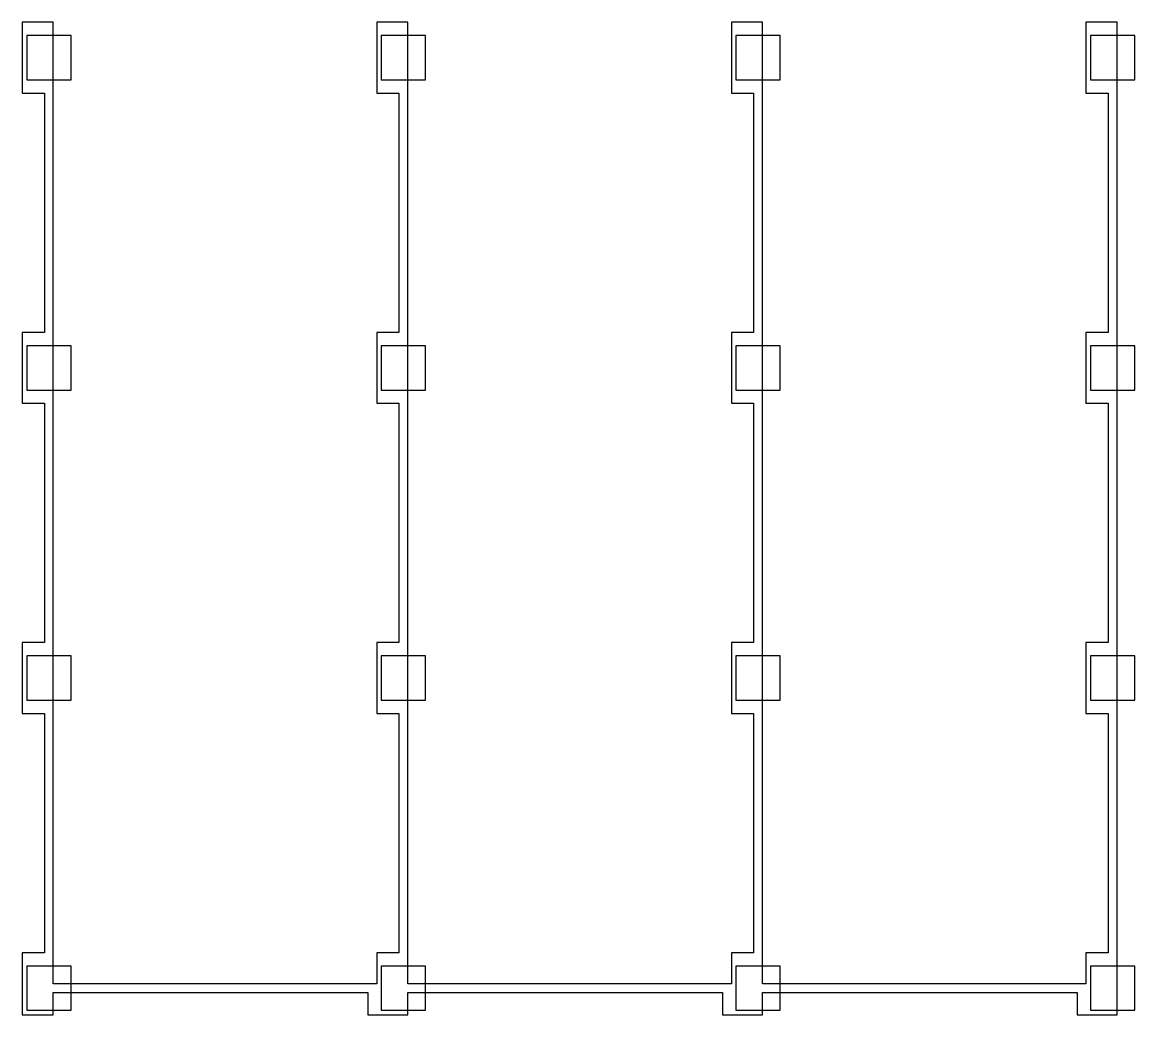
# Model space of a CAD drawing. Header units: millimetres. Extents: x 3.9 to 29, y 3.9 to 26.3.
import ezdxf

# ---------------------------------------------------------------- set-up
doc = ezdxf.new("R2010")
doc.units = ezdxf.units.MM
doc.layers.add('PCB_LAYERS', color=7, linetype='CONTINUOUS')

msp = doc.modelspace()

# ---------------------------------------------------------------- linework, layer by layer
at = {"layer": 'PCB_LAYERS', "color": 35, "true_color": 0xb87333}
for points in [[(4.6, 4.4), (11.7, 4.4), (11.7, 3.9), (12.1, 3.9), (12.6, 3.9), (12.6, 4.4), (19.7, 4.4), (19.7, 3.9), (20.1, 3.9), (20.6, 3.9), (20.6, 4.4), (27.7, 4.4), (27.7, 3.9), (28.1, 3.9), (28.6, 3.9), (28.6, 4.4), (28.6, 10.7), (28.6, 10.9), (28.6, 11.4), (28.6, 17.7), (28.6, 17.9), (28.6, 18.4), (28.6, 24.7), (28.6, 24.9), (28.6, 25.4), (28.6, 26.3), (28.4, 26.3), (27.9, 26.3), (27.9, 25.1), (27.9, 24.7), (28.4, 24.7), (28.4, 19.3), (27.9, 19.3), (27.9, 18.1), (27.9, 17.7), (28.4, 17.7), (28.4, 12.3), (27.9, 12.3), (27.9, 11.1), (27.9, 10.7), (28.4, 10.7), (28.4, 5.3), (27.9, 5.3), (27.9, 4.6), (27.7, 4.6), (20.6, 4.6), (20.6, 10.7), (20.6, 10.9), (20.6, 11.4), (20.6, 17.7), (20.6, 17.9), (20.6, 18.4), (20.6, 24.7), (20.6, 24.9), (20.6, 25.4), (20.6, 26.3), (20.4, 26.3), (19.9, 26.3), (19.9, 25.1), (19.9, 24.7), (20.4, 24.7), (20.4, 19.3), (19.9, 19.3), (19.9, 18.1), (19.9, 17.7), (20.4, 17.7), (20.4, 12.3), (19.9, 12.3), (19.9, 11.1), (19.9, 10.7), (20.4, 10.7), (20.4, 5.3), (19.9, 5.3), (19.9, 4.6), (19.7, 4.6), (12.6, 4.6), (12.6, 10.7), (12.6, 10.9), (12.6, 11.4), (12.6, 17.7), (12.6, 17.9), (12.6, 18.4), (12.6, 24.7), (12.6, 24.9), (12.6, 25.4), (12.6, 26.3), (12.4, 26.3), (11.9, 26.3), (11.9, 25.1), (11.9, 24.7), (12.4, 24.7), (12.4, 19.3), (11.9, 19.3), (11.9, 18.1), (11.9, 17.7), (12.4, 17.7), (12.4, 12.3), (11.9, 12.3), (11.9, 11.1), (11.9, 10.7), (12.4, 10.7), (12.4, 5.3), (11.9, 5.3), (11.9, 4.6), (11.7, 4.6), (4.6, 4.6), (4.6, 10.7), (4.6, 10.9), (4.6, 11.4), (4.6, 17.7), (4.6, 17.9), (4.6, 18.4), (4.6, 24.7), (4.6, 24.9), (4.6, 25.4), (4.6, 26.3), (4.4, 26.3), (3.9, 26.3), (3.9, 25.1), (3.9, 24.7), (4.4, 24.7), (4.4, 19.3), (3.9, 19.3), (3.9, 18.1), (3.9, 17.7), (4.4, 17.7), (4.4, 12.3), (3.9, 12.3), (3.9, 11.1), (3.9, 10.7), (4.4, 10.7), (4.4, 5.3), (3.9, 5.3), (3.9, 3.9), (4.6, 3.9)], [(5, 26), (4, 26), (4, 25), (5, 25)], [(13, 26), (12, 26), (12, 25), (13, 25)], [(21, 26), (20, 26), (20, 25), (21, 25)], [(29, 26), (28, 26), (28, 25), (29, 25)], [(5, 19), (4, 19), (4, 18), (5, 18)], [(13, 19), (12, 19), (12, 18), (13, 18)], [(21, 19), (20, 19), (20, 18), (21, 18)], [(29, 19), (28, 19), (28, 18), (29, 18)], [(5, 12), (4, 12), (4, 11), (5, 11)], [(13, 12), (12, 12), (12, 11), (13, 11)], [(21, 12), (20, 12), (20, 11), (21, 11)], [(29, 12), (28, 12), (28, 11), (29, 11)], [(5, 5), (4, 5), (4, 4), (5, 4)], [(13, 5), (12, 5), (12, 4), (13, 4)], [(21, 5), (20, 5), (20, 4), (21, 4)], [(29, 5), (28, 5), (28, 4), (29, 4)]]:
    msp.add_lwpolyline(points, close=True, dxfattribs=at)

doc.saveas('drawing.dxf')
